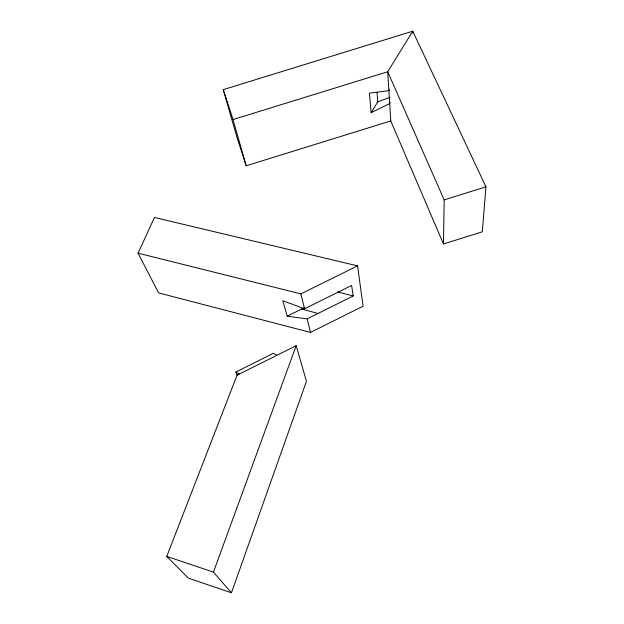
<?xml version="1.0" encoding="UTF-8"?>
<svg xmlns="http://www.w3.org/2000/svg" width="624" height="624" viewBox="0 0 624 624"><rect width="100%" height="100%" fill="white"/><g stroke="black" fill="none" stroke-linecap="round" stroke-linejoin="round"><path stroke-width="0.94" d="M443.469 243.976L444.171 199.875L387.722 71.752L412.753 31.2L485.948 186.818L482.305 231.808L443.469 243.976L390.757 120.939L387.722 71.752L233.017 119.566L246.191 165.789L390.757 120.939M231.442 592.8L306.446 381.319L296.189 345.657L237.065 375.188L166.764 556.413L188.315 578.105L231.442 592.8L213.424 572.114L166.764 556.413M213.424 572.114L296.189 345.657M138.052 253.165L154.487 217.448L357.575 265.879L363.098 306.197L310.51 332.428L158.605 292.898L138.052 253.165L300.846 293.888L357.575 265.879M390.289 102.547L389.68 103.553L371.147 112.679L369.424 93.171L388.885 90.683L389.509 89.677M371.147 112.679L377.77 101.876L377.036 92.5M237.354 375.5L235.841 372.06L273.374 353.324L276.713 355.212M307.117 318.872L353.231 295.948L351.624 285.472L304.582 308.794L282.773 300.713L287.235 316.181L307.117 318.872L310.51 332.428M287.235 316.181L304.2 307.772M377.77 101.876L390.109 97.235M444.171 199.875L485.948 186.818M246.191 165.789L236.824 136.921L223.267 89.63L412.753 31.2L412.807 33.119M337.639 291.899L353.231 295.948M301.735 308.989L317.92 313.498M235.841 372.06L239.195 373.955M223.267 89.63L233.017 119.566M300.846 293.888L304.582 308.794"/></g></svg>
